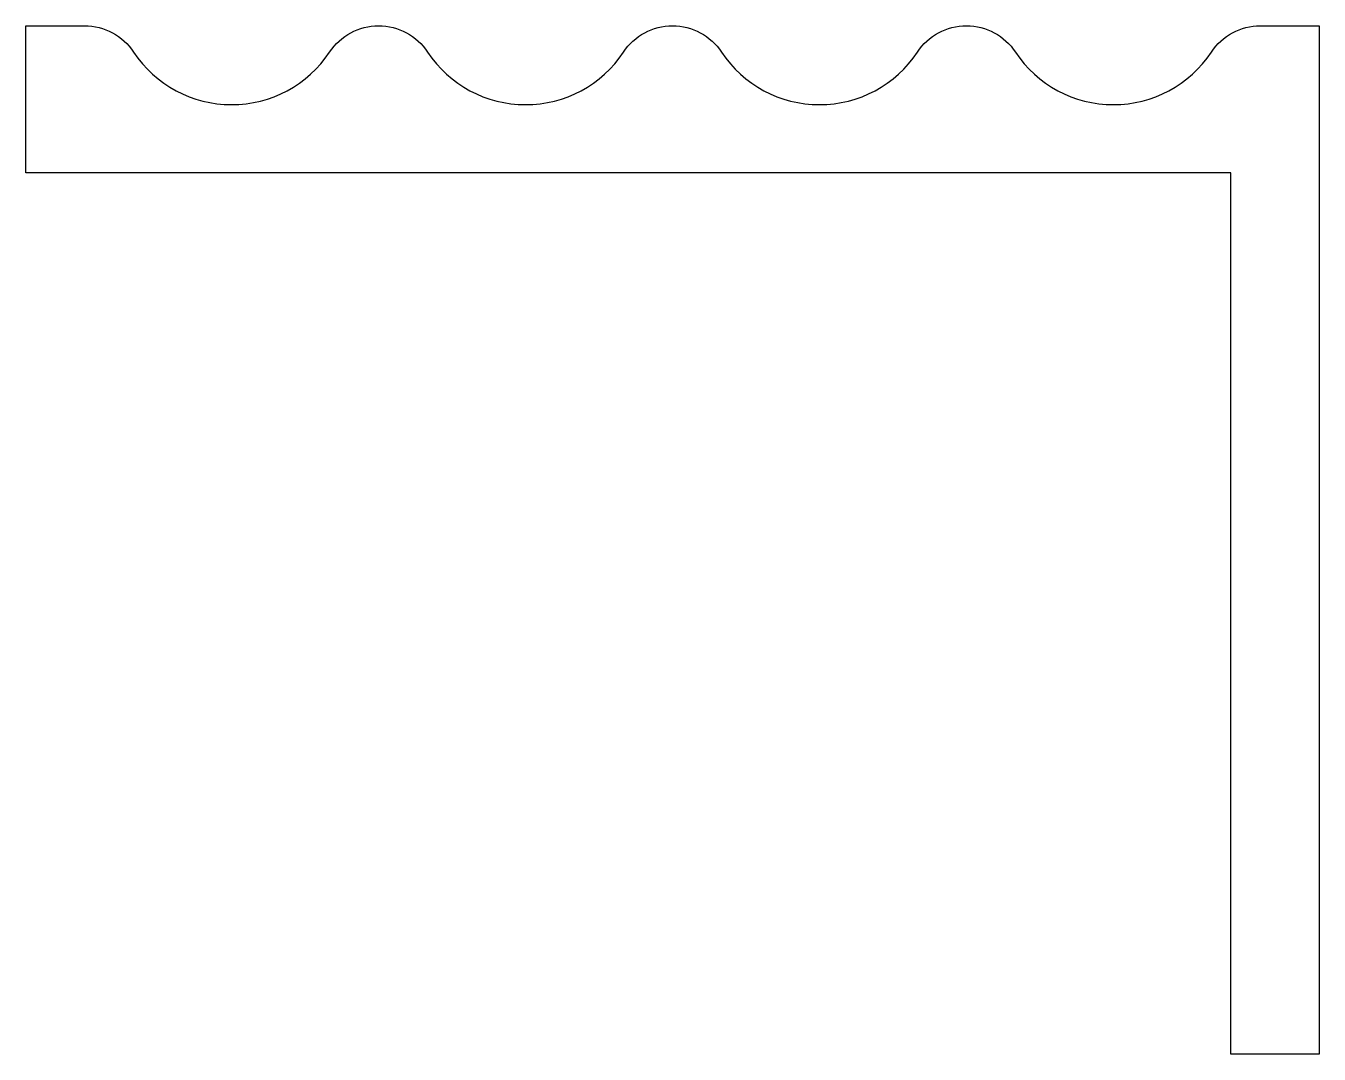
# Model space of a CAD drawing. Extents: x 671.7 to 693.7, y 502.4 to 519.9.
import ezdxf

# ---------------------------------------------------------------- set-up
doc = ezdxf.new("R2010")
doc.units = 0
doc.layers.get('0').update_dxf_attribs({"linetype": 'CONTINUOUS'})

msp = doc.modelspace()

# ---------------------------------------------------------------- linework, layer by layer
at = {"color": 0}
msp.add_lwpolyline([(686.825, 519.421, -0.536675), (688.492, 519.421, 0.536675), (691.825, 519.421, -0.251381), (692.658, 519.868), (693.658, 519.868), (693.658, 502.368), (692.158, 502.368), (692.158, 517.368), (671.658, 517.368), (671.658, 519.868), (672.658, 519.868, -0.251381), (673.492, 519.421, 0.536675), (676.825, 519.421, -0.536675), (678.492, 519.421, 0.536675), (681.825, 519.421, -0.536675), (683.492, 519.421, 0.536675)], format="xyb", close=True, dxfattribs=at)

doc.saveas('drawing.dxf')
